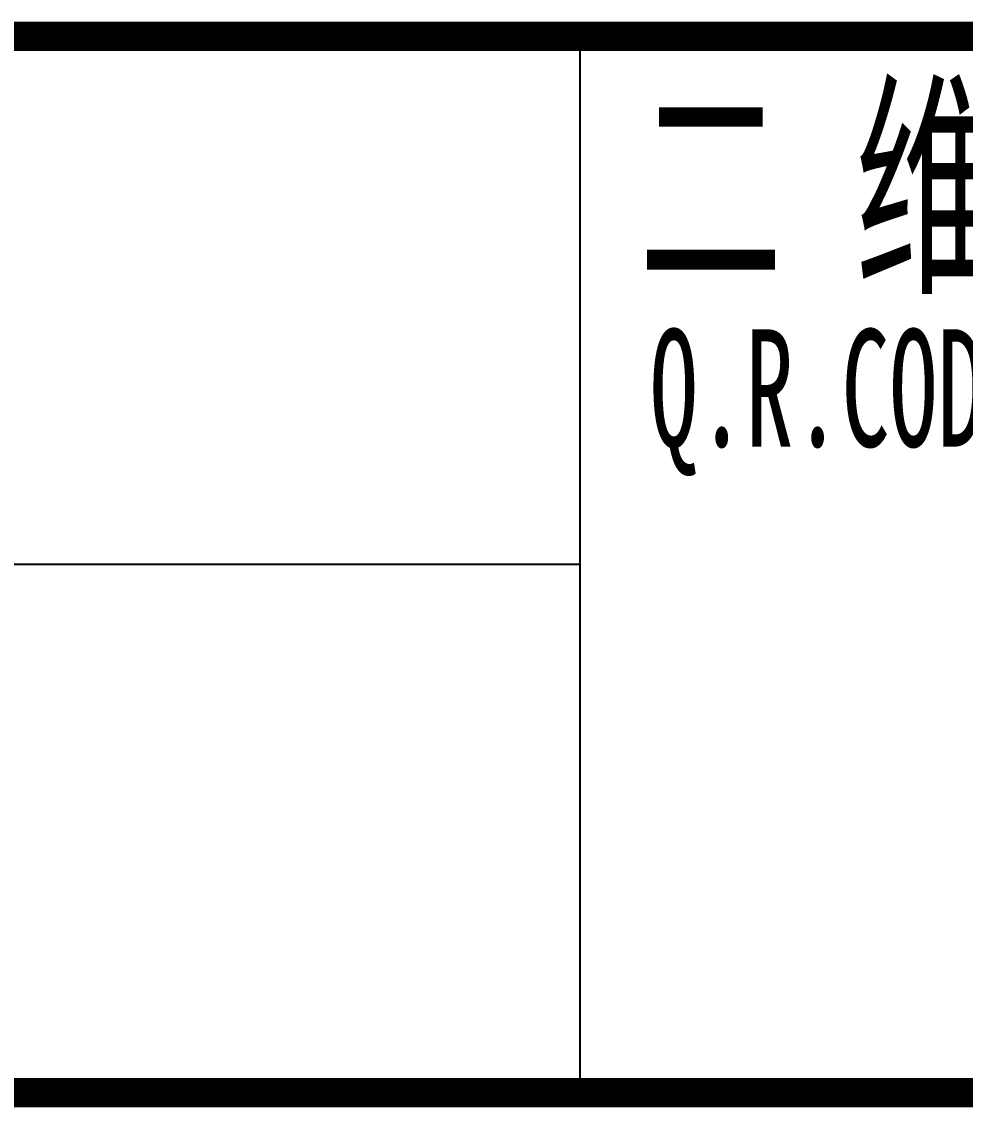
# Model space of a CAD drawing. Extents: x 36524853 to 36525459, y 2743936 to 2747542.
# Drawn here: x 36525161.94 to 36525169.98, y 2744397.26 to 2744406.51 of the extents above; entities that cross this region are included whole.
import ezdxf

# ---------------------------------------------------------------- set-up
doc = ezdxf.new("R2010")
doc.units = 0
doc.header["$LTSCALE"] = 1000
doc.header["$MEASUREMENT"] = 0
for name, color, linetype in [('A0-12 图框-中粗线', 41, 'Continuous'), ('A0-13 图框-细线', 7, 'Continuous'), ('A0-21 图框-不可改文字', 7, 'Continuous')]:
    doc.layers.add(name, color=color, linetype=linetype)
doc.styles.add('SKED-粗宋体', font='', dxfattribs={"width": 0.7})
doc.styles.get('SKED-粗宋体').set_extended_font_data('SimSun')

# ---------------------------------------------------------------- blocks, each defined once
blk = doc.blocks.new('A$C00E3302F')
at = {"layer": 'A0-12 图框-中粗线', "const_width": 50, "flags": 128}
blk.add_lwpolyline([(0, -7400), (0, -5600), (7000, -5600), (7000, -7400)], close=True, dxfattribs=at)
at = {"layer": 'A0-13 图框-细线'}
for p, q in [((7000, -5600), (0, -5600)), ((3500, -5600), (3500, -7400)), ((3500, -6500), (0, -6500))]:
    blk.add_line(p, q, dxfattribs=at)
at = {"layer": 'A0-21 图框-不可改文字', "style": 'SKED-粗宋体', "width": 0.6}
for s, height, p in [('二 维 码', 300, (3600.7, -6005.9)), ('Q.R.CODE ', 200, (3619.5, -6299.1))]:
    blk.add_text(s, height=height, dxfattribs=at).set_placement(p)
blk = doc.blocks.new('A$C6202001D')
blk.add_blockref('A$C00E3302F', (51200, 19900))

msp = doc.modelspace()

# ---------------------------------------------------------------- block references
at = {"xscale": 0.005, "yscale": 0.005, "zscale": 0.005}
msp.add_blockref('A$C6202001D', (36524893.1983, 2744334.8838), dxfattribs=at)

doc.saveas('drawing.dxf')
